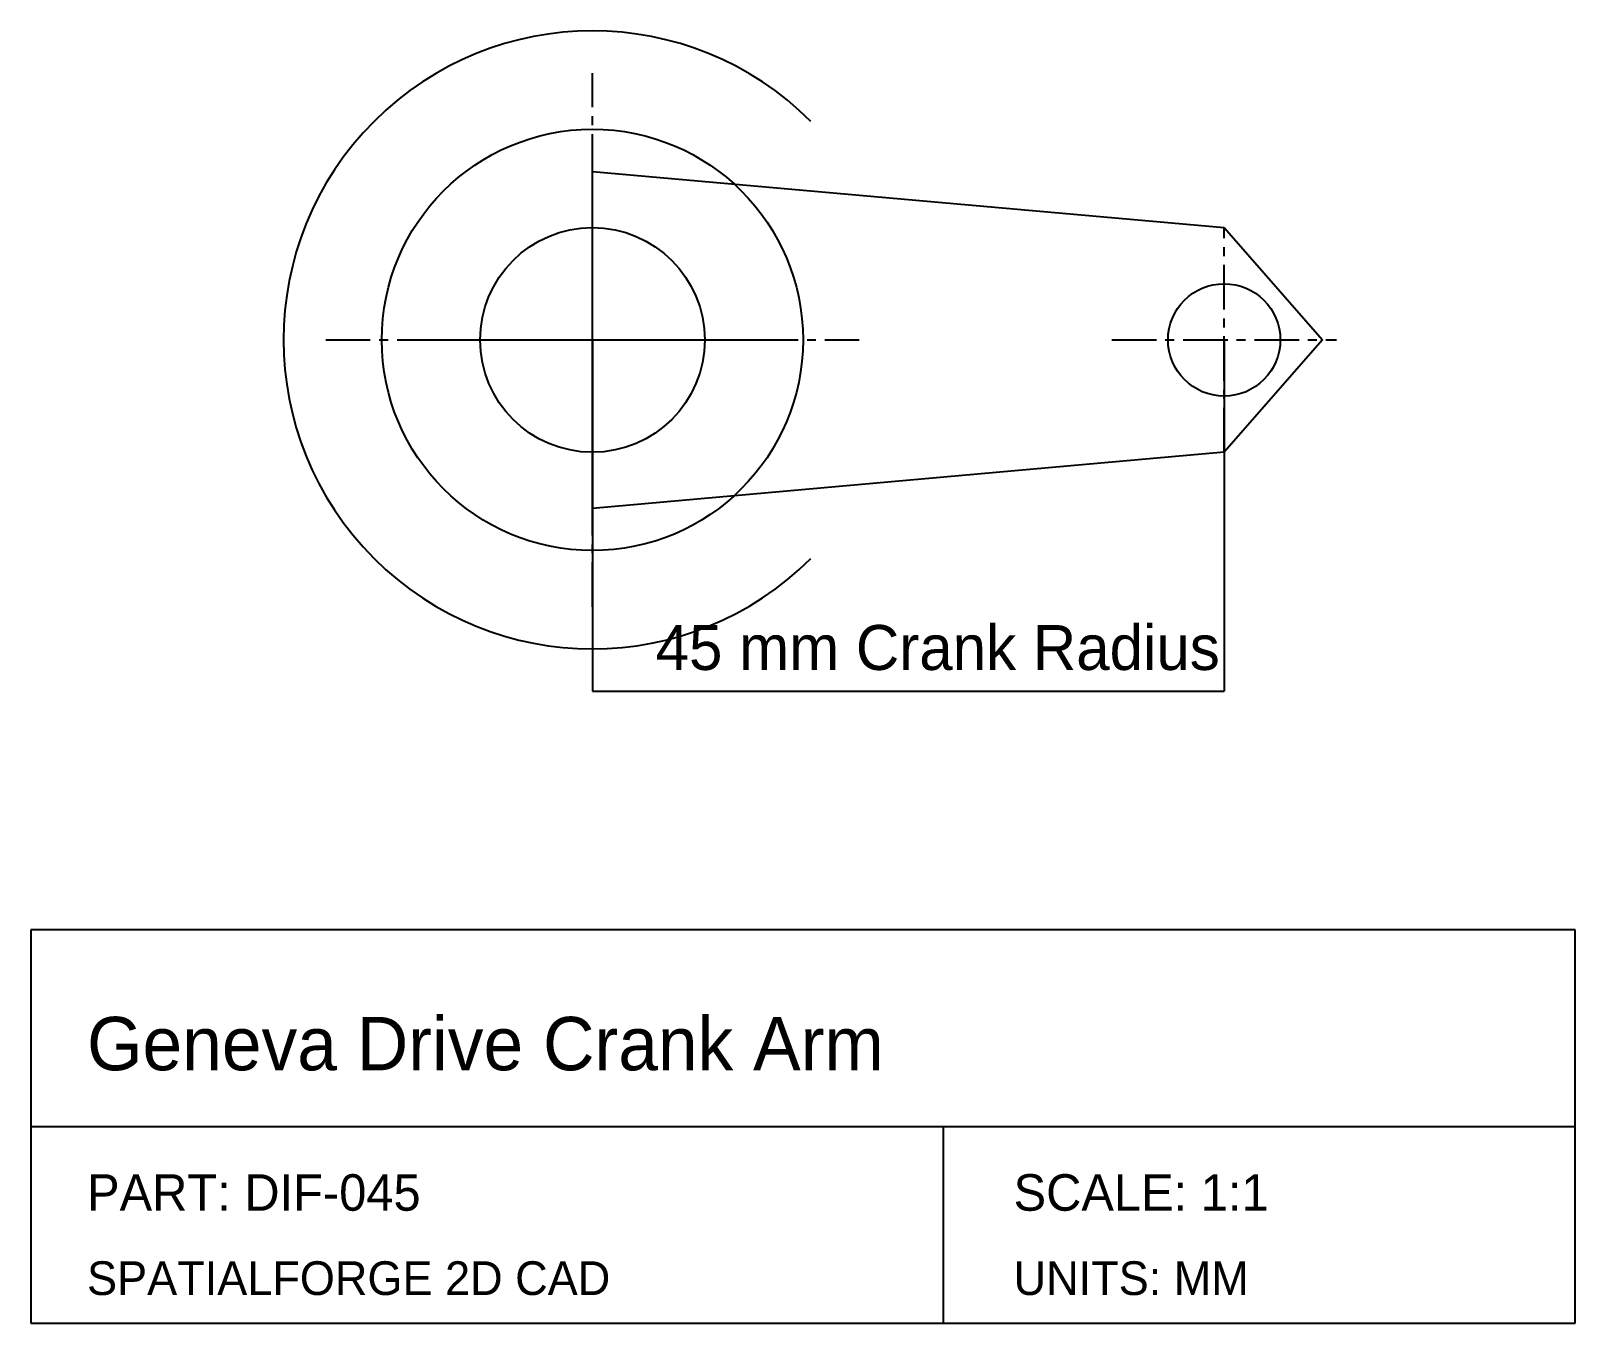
# Model space of a CAD drawing. Header units: millimetres. Extents: x 20 to 130, y -20 to 72.
import ezdxf

# ---------------------------------------------------------------- set-up
doc = ezdxf.new("R2010")
doc.units = ezdxf.units.MM
doc.linetypes.add('CENTER', pattern=[5.08, 3.175, -0.635, 0.635, -0.635])
for name, color, linetype in [('CENTER', 1, 'CENTER'), ('DIM', 3, 'CONTINUOUS'), ('TITLE', 5, 'CONTINUOUS'), ('VISIBLE', 7, 'CONTINUOUS')]:
    doc.layers.add(name, color=color, linetype=linetype)

msp = doc.modelspace()

# ---------------------------------------------------------------- linework, layer by layer
at = {"layer": 'CENTER', "linetype": 'CENTER'}
for p, q in [((60, 31), (60, 69)), ((60, 38), (60, 62)), ((105, 42), (105, 58)), ((41, 50), (79, 50)), ((48, 50), (72, 50)), ((97, 50), (113, 50))]:
    msp.add_line(p, q, dxfattribs=at)
at = {"layer": 'DIM'}
for p, q in [((60, 50), (60, 25)), ((105, 50), (105, 25)), ((60, 25), (105, 25))]:
    msp.add_line(p, q, dxfattribs=at)
at = {"layer": 'TITLE', "linetype": 'CONTINUOUS'}
for p, q in [((130, 8), (20, 8)), ((20, 8), (20, -20)), ((130, -20), (130, 8)), ((20, -20), (130, -20))]:
    msp.add_line(p, q, dxfattribs=at)
at = {"layer": 'TITLE'}
for p, q in [((20, -6), (130, -6)), ((85, -20), (85, -6))]:
    msp.add_line(p, q, dxfattribs=at)
at = {"layer": 'VISIBLE', "linetype": 'CONTINUOUS'}
for p, q in [((60, 62), (105, 58)), ((60, 38), (60, 62)), ((105, 58), (112, 50)), ((112, 50), (105, 42)), ((105, 42), (60, 38))]:
    msp.add_line(p, q, dxfattribs=at)
at = {"layer": 'VISIBLE'}
for centre, radius in [((60, 50), 15), ((60, 50), 8), ((105, 50), 4)]:
    msp.add_circle(centre, radius, dxfattribs=at)
msp.add_arc((60, 50), 22, 45, 315, dxfattribs=at)

# ---------------------------------------------------------------- texts
at = {"layer": 'DIM'}
msp.add_text('45 mm Crank Radius', height=3.2, dxfattribs=at).set_placement((64.5, 26.5))
at = {"layer": 'TITLE'}
for s, height, p in [('Geneva Drive Crank Arm', 3.8, (24, -2)), ('PART: DIF-045', 2.6, (24, -12)), ('SCALE: 1:1', 2.6, (90, -12)), ('SPATIALFORGE 2D CAD', 2.4, (24, -18)), ('UNITS: MM', 2.4, (90, -18))]:
    msp.add_text(s, height=height, dxfattribs=at).set_placement(p)

doc.saveas('drawing.dxf')
